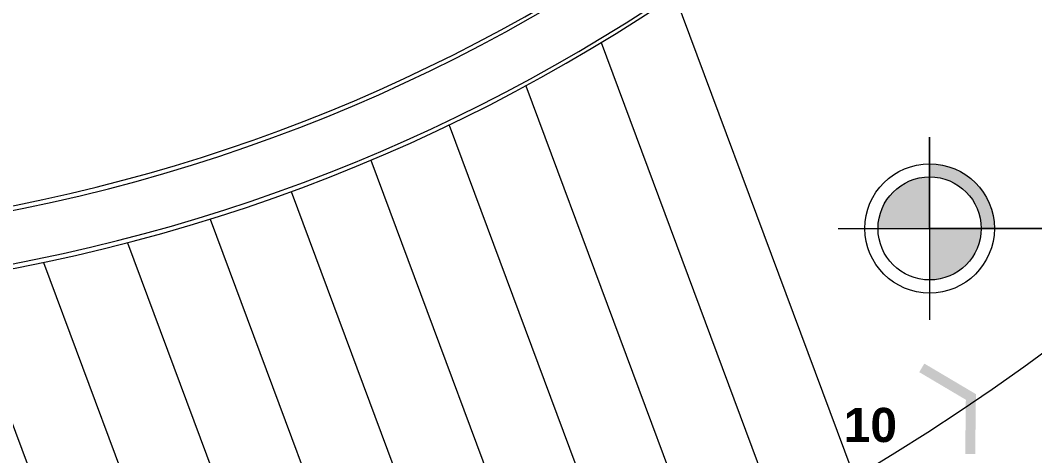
# Model space of a CAD drawing. Header units: metres. Extents: x 28 to 148, y 23 to 113.
# Drawn here: x 91.384 to 94.939, y 81.727 to 83.254 of the extents above; entities that cross this region are included whole.
import ezdxf

# ---------------------------------------------------------------- set-up
doc = ezdxf.new("R2010")
doc.units = ezdxf.units.M
for name, color, linetype, lineweight in [('GRAFO00', 7, 'Continuous', 0), ('GRAFO01', 7, 'Continuous', 0), ('linea 001', 252, 'Continuous', 0), ('TEXTO 100', 7, 'Continuous', 20)]:
    doc.layers.add(name, color=color, linetype=linetype, lineweight=lineweight)
doc.styles.add('GENERATED_STYLE_1', font='arialbd.ttf')

# ---------------------------------------------------------------- blocks, each defined once
blk = doc.blocks.new('ERF')
at = {"layer": 'GRAFO00'}
for points in [[(-7.626071831077695, -3.73540458865314), (-7.661069527987308, -3.735002957887403), (-7.658891620971588, -3.545222713407341), (-7.822157182296849, -3.44844647041414), (-7.804310512361042, -3.418338391347291), (-7.623662046086281, -3.525418415516427)], [(-7.626071831077695, -3.73540458865314), (-7.661069527987308, -3.735002957887403), (-7.658891620972042, -3.545222713407341), (-7.822157182296849, -3.448446470413685), (-7.804310512361496, -3.418338391346836), (-7.623662046086281, -3.525418415516427)]]:
    blk.add_hatch(color=256, dxfattribs=at).paths.add_polyline_path(points)
at = {"color": 4, "lineweight": 0}
blk.add_lwpolyline([(-11.13963558992185, -4.855823543653926, 0.2879081568368337), (-4.624990508195367, 0.365655821944344, 0.3574686674631512)], format="xyb", dxfattribs=at)
for points in [[(-8.678480802314823, -2.127202709115366), (-7.435298660546891, -5.467758647567067)], [(-8.936915055909992, -2.2929068137325), (-7.702120506817948, -5.610924443771424)], [(-9.200682672960227, -2.444279632237297), (-7.972245190222509, -5.745215183112776)], [(-9.469654754835062, -2.581667528266692), (-8.245640386383798, -5.870717724455105)], [(-9.74374344280244, -2.705306587104772), (-8.52228360222955, -5.98749250895365)], [(-10.02289866502082, -2.815331356844993), (-8.80216184669564, -6.095574444910767)], [(-10.30710633752409, -2.91177968252596), (-9.085271442834397, -6.194973412655983)], [(-10.59638786534146, -2.994594046671594), (-9.371617974938829, -6.285674406626811)], [(-10.89080090194051, -3.063619528596703), (-9.661216368902473, -6.36763731944491)], [(-11.19044143078639, -3.118598211035945), (-9.936511259508677, -6.488035190002122)]]:
    blk.add_lwpolyline(points, dxfattribs=at)
for centre, radius, start, end in [((-12.16220955633793, 3.021684733266554), 6.016699999999997, 278.6081331080487, 339.6026921374688), ((-12.16220955633793, 3.021684733264053), 6.216703943883656, 278.9931076795917, 339.6630256299866), ((-12.16220955633793, 3.021684733264053), 9.716703943883697, 283.135206342154, 336.4664567726965), ((-12.16220955633793, 3.021684733264053), 9.916703943883652, 283.2827483566613, 335.6721636550109)]:
    blk.add_arc(centre, radius, start, end)
at = {"insert": (-8.086508626885859, -3.695324566970569), "char_height": 0.12, "width": 0.2061773425264457, "attachment_point": 7, "style": 'GENERATED_STYLE_1'}
blk.add_mtext('10', dxfattribs=at)

msp = doc.modelspace()

# ---------------------------------------------------------------- hatches: boundary and pattern name
at = {"layer": 'TEXTO 100', "ltscale": 1.3}
h = msp.add_hatch(color=7, dxfattribs=at)
edge = h.paths.add_edge_path()
edge.add_line((94.75113841079083, 82.5236244045712), (94.57049507106184, 82.52362440742263))
edge.add_line((94.57049507106184, 82.52362440742263), (94.57049507106184, 82.34298106805039))
edge.add_arc((94.57049507266636, 82.52362440742263), 0.1806433393724134, 269.9999994913017, 359.9999990956475)
edge = h.paths.add_edge_path()
edge.add_arc((94.57049507230961, 82.5236244045712), 0.1806433422236752, 90.00000039565423, 180)
edge.add_line((94.3898517313337, 82.5236244045712), (94.5704950710627, 82.52362440742263))
edge.add_line((94.57049507106184, 82.52362440742263), (94.57049507106184, 82.70426774679487))
edge = h.paths.add_edge_path()
edge.add_line((94.57049507106184, 82.7503614439155), (94.57049507106184, 82.70426774679487))
edge.add_arc((94.57049506981492, 82.5236244045712), 0.1806433422236752, 0, 89.99999960434582, ccw=False)
edge.add_line((94.75113841079083, 82.5236244045712), (94.79723211076289, 82.52362440742263))
edge.add_arc((94.57049507266636, 82.52362440742263), 0.2267370380968789, 0, 90.00000040528428)

# ---------------------------------------------------------------- linework, layer by layer
at = {"color": 252, "true_color": 0x939598, "elevation": -2.486337311843933e-10}
msp.add_lwpolyline([(98.46074130542749, 83.00131732149212), (100.1632586545108, 83.00131732149212), (100.1632586545108, 81.80131732149214, -0.1079596110410737), (99.82829953595953, 80.52457079732531, 0.06819915238647231), (96.378166702823, 79.42103208761742, -0.1025143792735247), (92.55733826164098, 78.36339153058867), (92.44906366267261, 78.83431557961077, 0.1906286135525238)], format="xyb", close=True, dxfattribs=at)
at = {"layer": 'linea 001'}
for centre, radius, start, end in [((90.19722593308545, 88.50711857901683), 6.016700000000003, 270.1395732836529, 27.24336372613085), ((90.19722764568309, 88.50711984968817), 6.216703943883658, 270.550559580057, 26.29821780606575)]:
    msp.add_arc(centre, radius, start, end, dxfattribs=at)
at = {"layer": 'TEXTO 100', "color": 7, "ltscale": 1.3}
msp.add_lwpolyline([(94.25036413354952, 82.52362440742263), (96.58017536224249, 82.52362440742263), (94.57049507106184, 82.52362440742263), (94.57049507106184, 82.84375534101451), (94.57049507106184, 82.20349346812782)], dxfattribs=at)
for radius in [0.2267370397619712, 0.1806433398005204]:
    msp.add_circle((94.57049507106184, 82.52362440742263), radius, dxfattribs=at)

# ---------------------------------------------------------------- block references
at = {"layer": 'GRAFO01'}
msp.add_blockref('ERF', (102.3563175398446, 85.4680858005213), dxfattribs=at)

doc.saveas('drawing.dxf')
